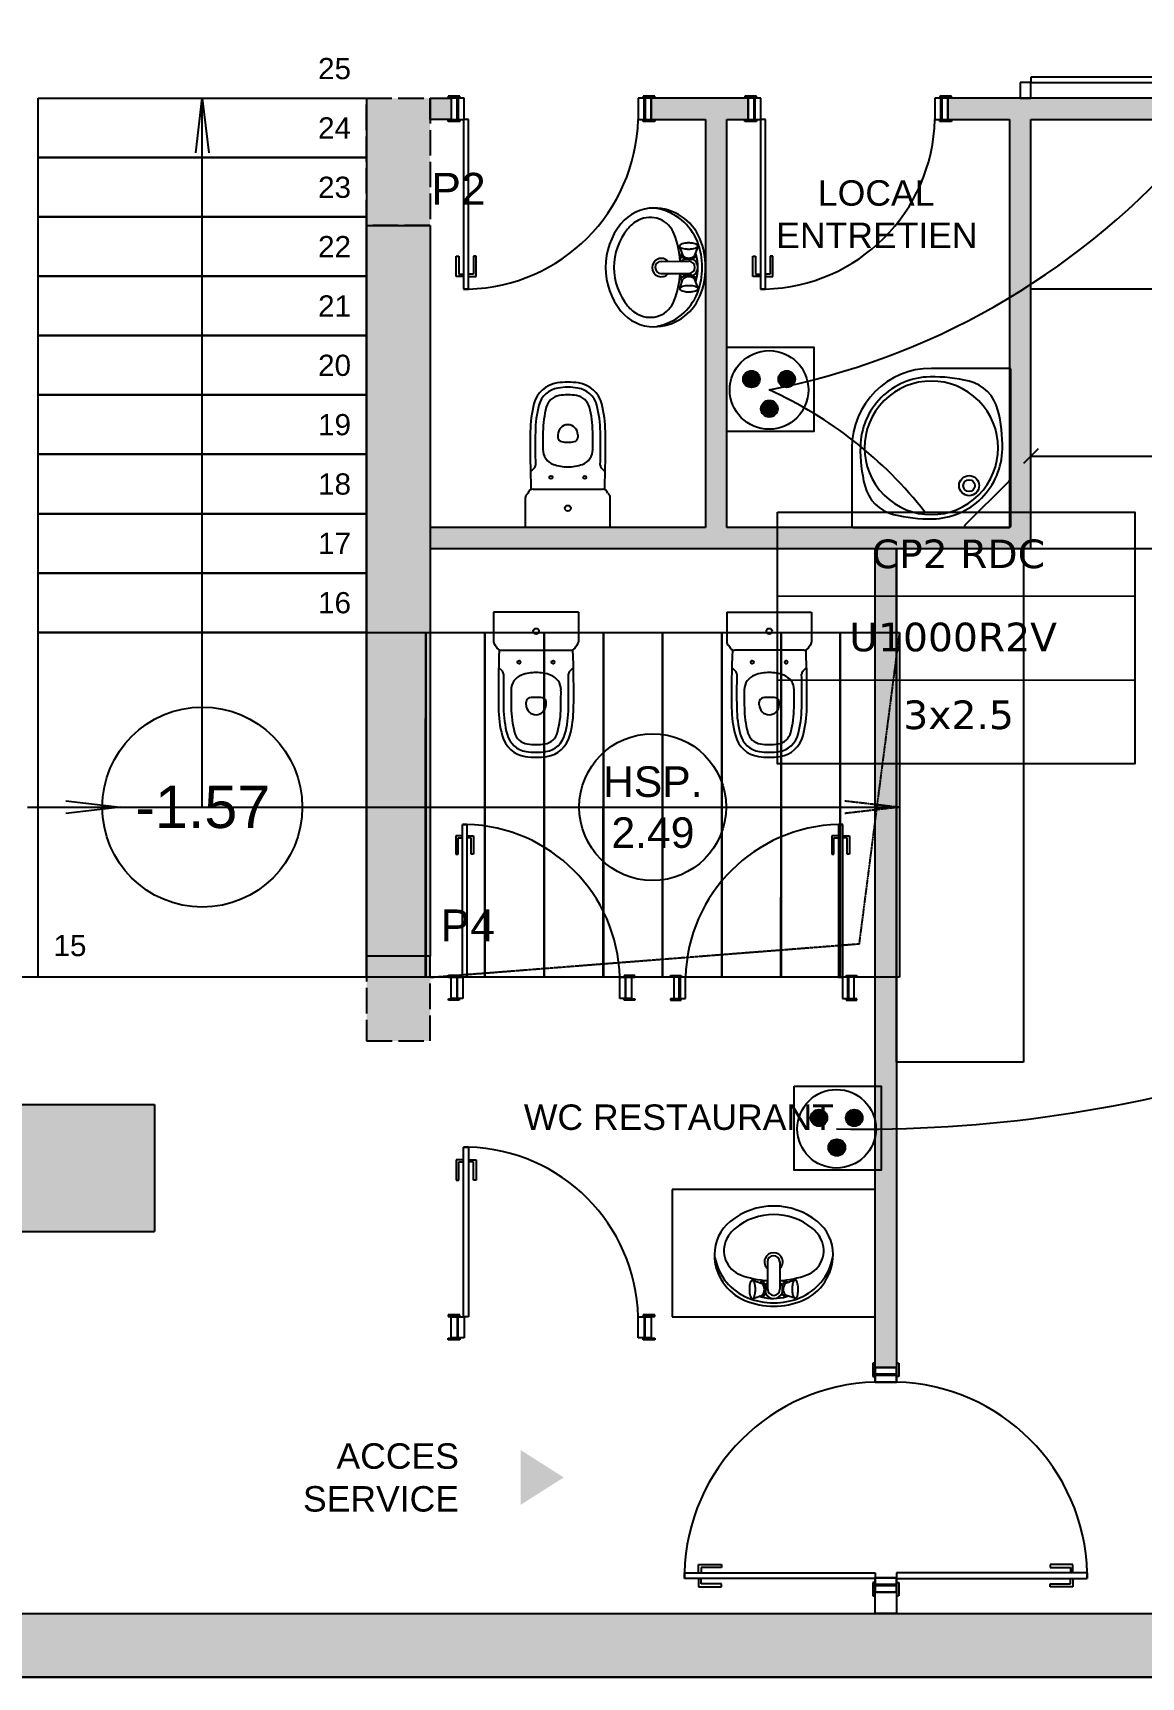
# Model space of a CAD drawing. Header units: millimetres. Extents: x 71819 to 78266, y 23672 to 38445.
# Drawn here: x 75562 to 76085, y 30493 to 31269 of the extents above; entities that cross this region are included whole.
import ezdxf
from ezdxf.enums import TextEntityAlignment as Align

# ---------------------------------------------------------------- set-up
doc = ezdxf.new("R2010")
doc.units = ezdxf.units.MM
for name, pattern in [('ACAD_ISO02W100', [15, 12, -3]), ('ACAD_ISO03W100', [30, 12, -18]), ('CACHE', [0.375, 0.25, -0.125]), ('DASHED2', [0.375, 0.25, -0.125])]:
    doc.linetypes.add(name, pattern=pattern)
for name, color, linetype in [('Plan Archi', 8, 'Continuous'), ('prise', 1, 'Continuous'), ('PRISES DE COURANT', 5, 'Continuous')]:
    doc.layers.add(name, color=color, linetype=linetype)
doc.layers.add('STRUCTURE POUTRES', color=5, linetype='ACAD_ISO03W100', lineweight=20)
doc.styles.add('ARIAL', font='arial.ttf')
doc.styles.get("Standard").update_dxf_attribs({"font": 'arial.ttf'})
doc.styles.add('Verdana', font='verdana.ttf')

# ---------------------------------------------------------------- blocks, each defined once
blk = doc.blocks.new('Prise de courant normale')
at = {"layer": 'prise', "linetype": 'Continuous'}
for points in [[(-122.5, 51.1, 1), (-43.6, 51.1, 1)], [(43.6, 51.1, 1), (122.5, 51.1, 1)], [(-38.3, -88.5, 1), (40.6, -88.5, 1)]]:
    blk.add_hatch(color=5, dxfattribs=at).paths.add_polyline_path(points, flags=0)
at = {"layer": 'prise', "color": 1, "linetype": 'Continuous'}
blk.add_circle((0, 0), 185.4, dxfattribs=at)
at = {"layer": 'prise', "color": 5, "linetype": 'Continuous'}
for centre in [(-83.1, 51.1), (83.1, 51.1), (1.2, -88.5)]:
    blk.add_circle(centre, 39.4, dxfattribs=at)
blk = doc.blocks.new('ETIQ ECL')
at = {"color": 6, "linetype": 'ByBlock'}
blk.add_lwpolyline([(-28.09, 19.8), (28.09, 19.8), (28.09, -19.8), (-28.09, -19.8)], close=True, dxfattribs=at)
at = {"layer": 'STRUCTURE POUTRES', "color": 6, "linetype": 'ByBlock'}
for points in [[(-28.09, 19.8), (28.09, 19.8), (28.09, 6.6), (-28.09, 6.6)], [(-28.09, 6.6), (28.09, 6.6), (28.09, -6.6), (-28.09, -6.6)], [(-28.09, -6.6), (28.09, -6.6), (28.09, -19.8), (-28.09, -19.8)]]:
    blk.add_lwpolyline(points, close=True, dxfattribs=at)
at = {"layer": 'STRUCTURE POUTRES', "color": 6, "linetype": 'ByBlock', "style": 'Verdana'}
for tag, p in [('CIRCUIT', (0.33, 10.99)), ('CABLE', (-0.49, -2.08)), ('SECTION', (0.37, -14.32))]:
    blk.add_attdef(tag, text='', height=4.5, dxfattribs=at).set_placement(p, align=Align.CENTER)

msp = doc.modelspace()

# ---------------------------------------------------------------- hatches: boundary and pattern name
at = {"layer": 'Plan Archi', "linetype": 'ACAD_ISO02W100'}
msp.add_hatch(color=256, dxfattribs=at).paths.add_polyline_path([(75719.32, 31238.16), (75749.32, 31238.16), (75749.32, 31178.16), (75719.32, 31178.16)])
at = {"layer": 'Plan Archi'}
h = msp.add_hatch(color=256, dxfattribs=at)
h.dxf.hatch_style = 1
h.paths.add_polyline_path([(75759.32, 31228.16), (75749.32, 31228.16), (75749.32, 31238.16), (75759.32, 31238.16)])
h = msp.add_hatch(color=256, dxfattribs=at)
h.dxf.hatch_style = 1
h.paths.add_polyline_path([(75879.32, 31035.71), (75749.32, 31035.71), (75749.32, 31025.71), (76032.7, 31025.71), (76032.7, 31228.16), (76306.9, 31228.16), (76306.9, 31238.16), (75993.61, 31238.16), (75993.61, 31228.16), (76022.7, 31228.16), (76022.7, 31035.71), (75889.32, 31035.71), (75889.32, 31228.16), (75899.32, 31228.16), (75899.32, 31238.16), (75853.61, 31238.16), (75853.61, 31228.16), (75879.32, 31228.16)])
h = msp.add_hatch(color=256, dxfattribs=at)
h.dxf.hatch_style = 1
h.paths.add_polyline_path([(75719.32, 31178.16), (75749.32, 31178.16), (75749.4, 30833.43), (75719.4, 30833.43)])
h = msp.add_hatch(color=256, dxfattribs=at)
h.dxf.hatch_style = 1
h.paths.add_polyline_path([(75189.58, 31158.16), (75129.58, 31158.16), (75129.58, 30703.43), (75619.32, 30703.43), (75619.32, 30763.43), (75189.58, 30763.43)])
h = msp.add_hatch(color=256, dxfattribs=at)
h.dxf.hatch_style = 1
h.paths.add_polyline_path([(75959.32, 31025.71), (75969.32, 31025.71), (75969.32, 30639.35), (75959.32, 30639.35)])
at = {"layer": 'Plan Archi', "linetype": 'ACAD_ISO02W100'}
h = msp.add_hatch(color=256, dxfattribs=at)
h.dxf.hatch_style = 1
h.paths.add_polyline_path([(75719.4, 30793.43), (75749.4, 30793.43), (75749.4, 30833.43), (75719.4, 30833.43)])
at = {"layer": 'Plan Archi'}
msp.add_hatch(color=256, dxfattribs=at).paths.add_polyline_path([(74624.63, 30523.27), (77834.15, 30523.27), (77834.15, 30493.27), (74624.63, 30493.27)])

# ---------------------------------------------------------------- linework, layer by layer
for p, q in [((76112.7, 31248.14), (76032.7, 31248.14)), ((76032.7, 31248.14), (76032.7, 31245.64)), ((75763.39, 31239.11), (75757.82, 31239.11)), ((75757.82, 31239.11), (75757.82, 31238.29)), ((75757.82, 31238.29), (75763.39, 31238.29)), ((75763.39, 31238.29), (75763.39, 31239.11)), ((75855.38, 31239.11), (75849.81, 31239.11)), ((75849.81, 31239.11), (75849.81, 31238.29)), ((75849.81, 31238.29), (75855.38, 31238.29)), ((75855.38, 31238.29), (75855.38, 31239.11)), ((75903.39, 31239.1), (75897.82, 31239.1)), ((75897.82, 31239.1), (75897.82, 31238.28)), ((75897.82, 31238.28), (75903.39, 31238.28)), ((75903.39, 31238.28), (75903.39, 31239.1)), ((75995.38, 31239.1), (75989.81, 31239.1)), ((75989.81, 31239.1), (75989.81, 31238.28)), ((75989.81, 31238.28), (75995.38, 31238.28)), ((75995.38, 31238.28), (75995.38, 31239.1)), ((76032.7, 31245.64), (76027.7, 31245.64)), ((76027.7, 31245.64), (76027.7, 31238.16)), ((76032.7, 31245.64), (76112.7, 31245.64)), ((76032.7, 31238.16), (76032.7, 31245.64)), ((75564.45, 31238.16), (75719.32, 31238.16)), ((75564.45, 31210.16), (75564.45, 31238.16)), ((75638.89, 31212.41), (75641.88, 31238.16)), ((75641.88, 31238.16), (75644.88, 31212.41)), ((75641.88, 31056.16), (75641.88, 31238.16)), ((75641.88, 30903.72), (75641.88, 31238.16)), ((75719.32, 31238.16), (75719.32, 31210.16)), ((75749.32, 31228.16), (75749.32, 31238.16)), ((75749.32, 31238.16), (75759.32, 31238.16)), ((75759.32, 31238.16), (75759.32, 31228.16)), ((75762.17, 31238.16), (75759.32, 31238.16)), ((75759.32, 31238.16), (75759.32, 31228.16)), ((75762.17, 31228.16), (75762.17, 31238.16)), ((75765.43, 31238.16), (75762.58, 31238.16)), ((75762.58, 31238.16), (75762.58, 31228.16)), ((75765.43, 31228.16), (75765.43, 31238.16)), ((75850.35, 31238.16), (75847.5, 31238.16)), ((75847.5, 31238.16), (75847.5, 31228.16)), ((75850.35, 31228.16), (75850.35, 31238.16)), ((75853.61, 31238.16), (75850.76, 31238.16)), ((75850.76, 31238.16), (75850.76, 31228.16)), ((75899.32, 31238.16), (75853.61, 31238.16)), ((75853.61, 31238.16), (75853.61, 31228.16)), ((75853.61, 31228.16), (75853.61, 31238.16)), ((75899.32, 31228.16), (75899.32, 31238.16)), ((75902.17, 31238.15), (75899.32, 31238.15)), ((75899.32, 31238.15), (75899.32, 31228.15)), ((75902.17, 31228.15), (75902.17, 31238.15)), ((75905.43, 31238.15), (75902.58, 31238.15)), ((75902.58, 31238.15), (75902.58, 31228.15)), ((75905.43, 31228.15), (75905.43, 31238.15)), ((75990.35, 31238.15), (75987.5, 31238.15)), ((75987.5, 31238.15), (75987.5, 31228.15)), ((75990.35, 31228.15), (75990.35, 31238.15)), ((75993.61, 31238.15), (75990.76, 31238.15)), ((75990.76, 31238.15), (75990.76, 31228.15)), ((76306.9, 31238.16), (75993.61, 31238.16)), ((75993.61, 31238.16), (75993.61, 31228.16)), ((75993.61, 31228.15), (75993.61, 31238.15)), ((76027.7, 31238.16), (76032.7, 31238.16)), ((75759.32, 31228.16), (75749.32, 31228.16)), ((75757.82, 31227.21), (75757.82, 31228.02)), ((75757.82, 31228.02), (75763.39, 31228.02)), ((75763.39, 31227.21), (75757.82, 31227.21)), ((75759.32, 31228.16), (75765.43, 31228.16)), ((75759.45, 31228.16), (75763.26, 31228.16)), ((75762.58, 31228.16), (75765.43, 31228.16)), ((75763.39, 31228.02), (75763.39, 31227.21)), ((75765.15, 31228.16), (75765.15, 31148.15)), ((75767.5, 31228.16), (75765.15, 31228.16)), ((75767.5, 31148.15), (75767.5, 31228.16)), ((75847.5, 31228.16), (75850.35, 31228.16)), ((75849.81, 31227.21), (75849.81, 31228.02)), ((75849.81, 31228.02), (75855.38, 31228.02)), ((75855.38, 31227.21), (75849.81, 31227.21)), ((75850.76, 31228.16), (75853.61, 31228.16)), ((75853.61, 31228.16), (75879.32, 31228.16)), ((75855.38, 31228.02), (75855.38, 31227.21)), ((75879.32, 31228.16), (75879.32, 31035.71)), ((75889.32, 31035.71), (75889.32, 31228.16)), ((75889.32, 31228.16), (75899.32, 31228.16)), ((75897.82, 31227.2), (75897.82, 31228.01)), ((75897.82, 31228.01), (75903.39, 31228.01)), ((75903.39, 31227.2), (75897.82, 31227.2)), ((75899.32, 31228.15), (75905.43, 31228.15)), ((75899.45, 31228.15), (75903.26, 31228.15)), ((75902.58, 31228.15), (75905.43, 31228.15)), ((75903.39, 31228.01), (75903.39, 31227.2)), ((75905.15, 31228.15), (75905.15, 31148.14)), ((75907.5, 31228.15), (75905.15, 31228.15)), ((75907.5, 31148.14), (75907.5, 31228.15)), ((75987.5, 31228.15), (75990.35, 31228.15)), ((75989.81, 31227.2), (75989.81, 31228.01)), ((75989.81, 31228.01), (75995.38, 31228.01)), ((75995.38, 31227.2), (75989.81, 31227.2)), ((75990.76, 31228.15), (75993.61, 31228.15)), ((75993.61, 31228.16), (76022.7, 31228.16)), ((75995.38, 31228.01), (75995.38, 31227.2)), ((76022.7, 31228.16), (76022.7, 31035.71)), ((76032.7, 31025.71), (76032.7, 31228.16)), ((76032.7, 31228.16), (76306.9, 31228.16)), ((75719.32, 31210.16), (75564.45, 31210.16)), ((75564.45, 31210.16), (75719.32, 31210.16)), ((75564.45, 31182.16), (75564.45, 31210.16)), ((75719.32, 31210.16), (75719.32, 31182.16)), ((75719.32, 31182.16), (75564.45, 31182.16)), ((75564.45, 31182.16), (75719.32, 31182.16)), ((75564.45, 31154.16), (75564.45, 31182.16)), ((75719.32, 31182.16), (75719.32, 31154.16)), ((75719.32, 31178.16), (75749.32, 31178.16)), ((75719.4, 30833.43), (75719.32, 31178.16)), ((75749.32, 31178.16), (75749.4, 30833.43)), ((75761.63, 31154.11), (75761.63, 31163.65)), ((75761.63, 31163.65), (75762.85, 31163.65)), ((75762.85, 31163.65), (75762.85, 31155.12)), ((75769.79, 31163.65), (75769.79, 31155.12)), ((75771.01, 31163.65), (75769.79, 31163.65)), ((75771.01, 31154.11), (75771.01, 31163.65)), ((75901.63, 31154.1), (75901.63, 31163.64)), ((75901.63, 31163.64), (75902.85, 31163.64)), ((75902.85, 31163.64), (75902.85, 31155.11)), ((75909.79, 31163.64), (75909.79, 31155.11)), ((75911.01, 31163.64), (75909.79, 31163.64)), ((75911.01, 31154.1), (75911.01, 31163.64)), ((75719.32, 31154.16), (75564.45, 31154.16)), ((75564.45, 31154.16), (75719.32, 31154.16)), ((75564.45, 31126.16), (75564.45, 31154.16)), ((75719.32, 31154.16), (75719.32, 31126.16)), ((75765, 31154.11), (75761.63, 31154.11)), ((75762.85, 31155.12), (75765.08, 31155.12)), ((75769.79, 31155.12), (75767.57, 31155.12)), ((75767.64, 31154.11), (75771.01, 31154.11)), ((75905, 31154.1), (75901.63, 31154.1)), ((75902.85, 31155.11), (75905.08, 31155.11)), ((75909.79, 31155.11), (75907.57, 31155.11)), ((75907.64, 31154.1), (75911.01, 31154.1)), ((75765.15, 31148.15), (75767.5, 31148.15)), ((75767.5, 31148.15), (75765.15, 31148.15)), ((75905.15, 31148.14), (75907.5, 31148.14)), ((75907.5, 31148.14), (75905.15, 31148.14)), ((76032.7, 31148.16), (76271.81, 31148.16)), ((75719.32, 31126.16), (75564.45, 31126.16)), ((75564.45, 31126.16), (75719.32, 31126.16)), ((75564.45, 31098.16), (75564.45, 31126.16)), ((75719.32, 31126.16), (75719.32, 31098.16)), ((76022.7, 31110.71), (75985.8, 31110.71)), ((76023.3, 31036.31), (76023.3, 31110.11)), ((75719.32, 31098.16), (75564.45, 31098.16)), ((75564.45, 31098.16), (75719.32, 31098.16)), ((75564.45, 31070.16), (75564.45, 31098.16)), ((75719.32, 31098.16), (75719.32, 31070.16)), ((75809.62, 31079.41), (75809.62, 31078.14)), ((75819.02, 31079.41), (75819.02, 31078.14)), ((75564.45, 31070.16), (75719.32, 31070.16)), ((75564.45, 31042.16), (75564.45, 31070.16)), ((75719.32, 31070.16), (75564.45, 31070.16)), ((75719.32, 31070.16), (75719.32, 31042.16)), ((75948.3, 31073.21), (75948.3, 31036.31)), ((75798.43, 31063.61), (75796.68, 31061.86)), ((75830.2, 31063.61), (75831.96, 31061.86)), ((75797.92, 31053.71), (75830.72, 31053.71)), ((76022.28, 31057.38), (76001.63, 31036.74)), ((75794.32, 31035.71), (75794.32, 31049.81)), ((75834.32, 31035.71), (75834.32, 31049.81)), ((75564.45, 31042.16), (75719.32, 31042.16)), ((75564.45, 31014.16), (75564.45, 31042.16)), ((75719.32, 31042.16), (75564.45, 31042.16)), ((75719.32, 31042.16), (75719.32, 31014.16)), ((75879.32, 31035.71), (75749.32, 31035.71)), ((75749.32, 31035.71), (75749.32, 31025.71)), ((75834.32, 31035.71), (75794.32, 31035.71)), ((76022.7, 31035.71), (75889.32, 31035.71)), ((75948.9, 31035.71), (76022.7, 31035.71)), ((75749.32, 31025.71), (76032.7, 31025.71)), ((75959.32, 31025.71), (75969.32, 31025.71)), ((75959.32, 30639.35), (75959.32, 31025.71)), ((75969.32, 31025.71), (75969.32, 30639.35)), ((75969.32, 31025.71), (76029.32, 31025.71)), ((75969.32, 30783.43), (75969.32, 31025.71)), ((76029.32, 31025.71), (76029.32, 30783.43)), ((76032.7, 31025.71), (76102.7, 31025.71)), ((75719.32, 31014.16), (75564.45, 31014.16)), ((75564.45, 31014.16), (75719.32, 31014.16)), ((75564.45, 30986.16), (75564.45, 31014.16)), ((75719.32, 31014.16), (75719.32, 30986.16)), ((75779.32, 30995.71), (75779.32, 30981.61)), ((75819.32, 30995.71), (75779.32, 30995.71)), ((75819.32, 30995.71), (75819.32, 30981.61)), ((75889.32, 30995.71), (75889.32, 30981.61)), ((75889.32, 30995.71), (75929.32, 30995.71)), ((75929.32, 30995.71), (75929.32, 30981.61)), ((75564.45, 30823.43), (75564.45, 30986.16)), ((75564.45, 30986.16), (75719.32, 30986.16)), ((75719.32, 30986.16), (75564.45, 30986.16)), ((75719.32, 30986.16), (75719.32, 30823.43)), ((75782.92, 30977.71), (75815.72, 30977.71)), ((75925.72, 30977.71), (75892.92, 30977.71)), ((75783.43, 30967.81), (75781.68, 30969.57)), ((75815.2, 30967.81), (75816.96, 30969.57)), ((75893.43, 30967.81), (75891.68, 30969.57)), ((75925.2, 30967.81), (75926.96, 30969.57)), ((75794.62, 30952.01), (75794.62, 30953.28)), ((75804.02, 30952.01), (75804.02, 30953.28)), ((75904.62, 30952.01), (75904.62, 30953.28)), ((75914.02, 30952.01), (75914.02, 30953.28)), ((75577.42, 30906.72), (75603.17, 30903.72)), ((75559.45, 30903.72), (75564.45, 30903.72)), ((75564.45, 30903.72), (75641.88, 30903.72)), ((75603.17, 30903.72), (75577.42, 30900.73)), ((75761.4, 30890.18), (75761.4, 30881.58)), ((75764.44, 30890.18), (75761.4, 30890.18)), ((75762.5, 30881.58), (75762.5, 30889.27)), ((75762.5, 30889.27), (75764.51, 30889.27)), ((75764.57, 30823.43), (75764.57, 30895.55)), ((75764.57, 30895.55), (75766.69, 30895.55)), ((75766.69, 30895.55), (75764.57, 30895.55)), ((75766.69, 30895.55), (75766.69, 30823.43)), ((75768.76, 30889.27), (75766.76, 30889.27)), ((75766.82, 30890.18), (75769.86, 30890.18)), ((75768.76, 30881.58), (75768.76, 30889.27)), ((75769.86, 30890.18), (75769.86, 30881.58)), ((75938.78, 30890.18), (75938.78, 30881.58)), ((75941.82, 30890.18), (75938.78, 30890.18)), ((75939.87, 30881.58), (75939.87, 30889.27)), ((75939.87, 30889.27), (75941.88, 30889.27)), ((75941.94, 30895.55), (75941.94, 30823.43)), ((75944.06, 30895.55), (75941.94, 30895.55)), ((75941.94, 30895.55), (75944.06, 30895.55)), ((75944.06, 30823.43), (75944.06, 30895.55)), ((75946.13, 30889.27), (75944.13, 30889.27)), ((75944.19, 30890.18), (75947.23, 30890.18)), ((75946.13, 30881.58), (75946.13, 30889.27)), ((75947.23, 30890.18), (75947.23, 30881.58)), ((75761.4, 30881.58), (75762.5, 30881.58)), ((75769.86, 30881.58), (75768.76, 30881.58)), ((75938.78, 30881.58), (75939.87, 30881.58)), ((75947.23, 30881.58), (75946.13, 30881.58)), ((75749.4, 30833.43), (75719.4, 30833.43)), ((75564.45, 30823.43), (75399.58, 30823.43)), ((75719.32, 30823.43), (75564.45, 30823.43)), ((75762.99, 30824.29), (75757.97, 30824.29)), ((75757.97, 30824.29), (75757.97, 30823.55)), ((75757.97, 30823.55), (75762.99, 30823.55)), ((75759.32, 30813.43), (75759.32, 30823.43)), ((75759.32, 30823.43), (75764.83, 30823.43)), ((75759.44, 30823.43), (75762.87, 30823.43)), ((75761.89, 30823.43), (75761.89, 30813.43)), ((75762.26, 30813.43), (75762.26, 30823.43)), ((75762.26, 30823.43), (75764.83, 30823.43)), ((75762.99, 30823.55), (75762.99, 30824.29)), ((75766.69, 30823.43), (75764.57, 30823.43)), ((75764.83, 30823.43), (75764.83, 30813.43)), ((75838.81, 30813.43), (75838.81, 30823.43)), ((75838.81, 30823.43), (75841.38, 30823.43)), ((75845.91, 30824.29), (75840.89, 30824.29)), ((75840.89, 30824.29), (75840.89, 30823.55)), ((75840.89, 30823.55), (75845.91, 30823.55)), ((75841.38, 30823.43), (75841.38, 30813.43)), ((75841.75, 30813.43), (75841.75, 30823.43)), ((75841.75, 30823.43), (75844.32, 30823.43)), ((75844.32, 30823.43), (75844.32, 30813.43)), ((75845.91, 30823.55), (75845.91, 30824.29)), ((75862.73, 30823.55), (75862.73, 30824.29)), ((75862.73, 30824.29), (75867.75, 30824.29)), ((75867.75, 30823.55), (75862.73, 30823.55)), ((75864.32, 30823.43), (75864.32, 30813.43)), ((75866.89, 30823.43), (75864.32, 30823.43)), ((75866.89, 30813.43), (75866.89, 30823.43)), ((75867.26, 30823.43), (75867.26, 30813.43)), ((75869.83, 30823.43), (75867.26, 30823.43)), ((75867.75, 30824.29), (75867.75, 30823.55)), ((75869.83, 30813.43), (75869.83, 30823.43)), ((75941.94, 30823.43), (75944.06, 30823.43)), ((75943.81, 30823.43), (75943.81, 30813.43)), ((75946.38, 30823.43), (75943.81, 30823.43)), ((75949.32, 30823.43), (75943.81, 30823.43)), ((75945.64, 30823.55), (75945.64, 30824.29)), ((75945.64, 30824.29), (75950.67, 30824.29)), ((75950.67, 30823.55), (75945.64, 30823.55)), ((75949.2, 30823.43), (75945.77, 30823.43)), ((75946.38, 30813.43), (75946.38, 30823.43)), ((75946.75, 30823.43), (75946.75, 30813.43)), ((75949.32, 30813.43), (75949.32, 30823.43)), ((75950.67, 30824.29), (75950.67, 30823.55)), ((75757.97, 30812.57), (75757.97, 30813.31)), ((75757.97, 30813.31), (75762.99, 30813.31)), ((75762.99, 30812.57), (75757.97, 30812.57)), ((75761.89, 30813.43), (75759.32, 30813.43)), ((75764.83, 30813.43), (75762.26, 30813.43)), ((75762.99, 30813.31), (75762.99, 30812.57)), ((75841.38, 30813.43), (75838.81, 30813.43)), ((75840.89, 30812.57), (75840.89, 30813.31)), ((75840.89, 30813.31), (75845.91, 30813.31)), ((75845.91, 30812.57), (75840.89, 30812.57)), ((75844.32, 30813.43), (75841.75, 30813.43)), ((75845.91, 30813.31), (75845.91, 30812.57)), ((75862.73, 30813.31), (75862.73, 30812.57)), ((75867.75, 30813.31), (75862.73, 30813.31)), ((75862.73, 30812.57), (75867.75, 30812.57)), ((75864.32, 30813.43), (75866.89, 30813.43)), ((75867.26, 30813.43), (75869.83, 30813.43)), ((75867.75, 30812.57), (75867.75, 30813.31)), ((75943.81, 30813.43), (75946.38, 30813.43)), ((75945.64, 30813.31), (75945.64, 30812.57)), ((75950.67, 30813.31), (75945.64, 30813.31)), ((75945.64, 30812.57), (75950.67, 30812.57)), ((75946.75, 30813.43), (75949.32, 30813.43)), ((75950.67, 30812.57), (75950.67, 30813.31)), ((76029.32, 30783.43), (75969.32, 30783.43)), ((75189.58, 30763.43), (75619.32, 30763.43)), ((75765.15, 30663.27), (75765.15, 30743.28)), ((75765.15, 30743.28), (75767.5, 30743.28)), ((75767.5, 30743.28), (75765.15, 30743.28)), ((75767.5, 30743.28), (75767.5, 30663.27)), ((75761.63, 30737.31), (75761.63, 30727.78)), ((75765, 30737.31), (75761.63, 30737.31)), ((75762.85, 30727.78), (75762.85, 30736.31)), ((75762.85, 30736.31), (75765.08, 30736.31)), ((75769.79, 30736.31), (75767.57, 30736.31)), ((75767.64, 30737.31), (75771.01, 30737.31)), ((75769.79, 30727.78), (75769.79, 30736.31)), ((75771.01, 30737.31), (75771.01, 30727.78)), ((75761.63, 30727.78), (75762.85, 30727.78)), ((75771.01, 30727.78), (75769.79, 30727.78)), ((75959.32, 30723.27), (75863.61, 30723.27)), ((75863.61, 30723.27), (75863.61, 30663.27)), ((75959.32, 30663.27), (75959.32, 30723.27)), ((75129.58, 30703.43), (75619.32, 30703.43)), ((75763.39, 30664.22), (75757.82, 30664.22)), ((75757.82, 30664.22), (75757.82, 30663.41)), ((75763.39, 30663.41), (75763.39, 30664.22)), ((75855.38, 30664.22), (75849.81, 30664.22)), ((75849.81, 30664.22), (75849.81, 30663.41)), ((75855.38, 30663.41), (75855.38, 30664.22)), ((75757.82, 30663.41), (75763.39, 30663.41)), ((75759.32, 30653.27), (75759.32, 30663.27)), ((75759.32, 30663.27), (75765.43, 30663.27)), ((75759.45, 30663.27), (75763.26, 30663.27)), ((75762.17, 30663.27), (75762.17, 30653.27)), ((75762.58, 30653.27), (75762.58, 30663.27)), ((75762.58, 30663.27), (75765.43, 30663.27)), ((75767.5, 30663.27), (75765.15, 30663.27)), ((75765.43, 30663.27), (75765.43, 30653.27)), ((75847.5, 30653.27), (75847.5, 30663.27)), ((75847.5, 30663.27), (75850.35, 30663.27)), ((75849.81, 30663.41), (75855.38, 30663.41)), ((75850.35, 30663.27), (75850.35, 30653.27)), ((75850.76, 30653.27), (75850.76, 30663.27)), ((75850.76, 30663.27), (75853.61, 30663.27)), ((75853.61, 30663.27), (75853.61, 30653.27)), ((75863.61, 30663.27), (75959.32, 30663.27)), ((75757.82, 30652.32), (75757.82, 30653.13)), ((75757.82, 30653.13), (75763.39, 30653.13)), ((75763.39, 30652.32), (75757.82, 30652.32)), ((75762.17, 30653.27), (75759.32, 30653.27)), ((75765.43, 30653.27), (75762.58, 30653.27)), ((75763.39, 30653.13), (75763.39, 30652.32)), ((75850.35, 30653.27), (75847.5, 30653.27)), ((75849.81, 30652.32), (75849.81, 30653.13)), ((75849.81, 30653.13), (75855.38, 30653.13)), ((75855.38, 30652.32), (75849.81, 30652.32)), ((75853.61, 30653.27), (75850.76, 30653.27)), ((75855.38, 30653.13), (75855.38, 30652.32)), ((75959.16, 30641.34), (75958.25, 30641.34)), ((75958.25, 30641.34), (75958.25, 30635.07)), ((75959.16, 30641.34), (75958.25, 30641.34)), ((75958.25, 30641.34), (75958.25, 30635.07)), ((75959.16, 30635.07), (75959.16, 30641.34)), ((75959.16, 30635.07), (75959.16, 30641.34)), ((75969.47, 30641.34), (75970.39, 30641.34)), ((75969.47, 30635.07), (75969.47, 30641.34)), ((75969.47, 30641.34), (75970.39, 30641.34)), ((75969.47, 30635.07), (75969.47, 30641.34)), ((75970.39, 30641.34), (75970.39, 30635.07)), ((75970.39, 30641.34), (75970.39, 30635.07)), ((75958.25, 30635.07), (75959.16, 30635.07)), ((75958.25, 30635.07), (75959.16, 30635.07)), ((75969.32, 30639.35), (75959.32, 30639.35)), ((75969.32, 30639.35), (75959.32, 30639.35)), ((75959.32, 30639.35), (75959.32, 30636.14)), ((75959.32, 30639.35), (75969.32, 30639.35)), ((75959.32, 30636.14), (75959.32, 30639.35)), ((75959.32, 30636.14), (75969.32, 30636.14)), ((75969.32, 30636.14), (75959.32, 30636.14)), ((75969.32, 30635.68), (75959.32, 30635.68)), ((75959.32, 30635.68), (75959.32, 30632.47)), ((75959.32, 30635.68), (75969.32, 30635.68)), ((75959.32, 30632.47), (75959.32, 30635.68)), ((75969.32, 30636.14), (75969.32, 30639.35)), ((75969.32, 30639.35), (75969.32, 30636.14)), ((75969.32, 30632.47), (75969.32, 30635.68)), ((75969.32, 30635.68), (75969.32, 30632.47)), ((75970.39, 30635.07), (75969.47, 30635.07)), ((75970.39, 30635.07), (75969.47, 30635.07)), ((75959.32, 30632.47), (75969.32, 30632.47)), ((75969.32, 30632.47), (75959.32, 30632.47)), ((75869.31, 30542.47), (75959.32, 30542.47)), ((75869.31, 30539.83), (75869.31, 30542.47)), ((75869.31, 30542.47), (75869.31, 30539.83)), ((75876.02, 30546.43), (75886.75, 30546.43)), ((75876.02, 30542.63), (75876.02, 30546.43)), ((75886.75, 30545.05), (75877.15, 30545.05)), ((75877.15, 30545.05), (75877.15, 30542.55)), ((75886.75, 30546.43), (75886.75, 30545.05)), ((75959.32, 30542.47), (75959.32, 30539.83)), ((75969.32, 30540.15), (75959.32, 30540.15)), ((75959.32, 30540.15), (75959.32, 30536.94)), ((75959.32, 30540.15), (75969.32, 30540.15)), ((75959.32, 30536.94), (75959.32, 30540.15)), ((75959.32, 30533.27), (75959.32, 30540.15)), ((76059.33, 30542.47), (75969.32, 30542.47)), ((75969.32, 30542.47), (75969.32, 30539.83)), ((75969.32, 30536.94), (75969.32, 30540.15)), ((75969.32, 30533.27), (75969.32, 30540.15)), ((75969.32, 30540.15), (75969.32, 30536.94)), ((76052.62, 30546.43), (76041.89, 30546.43)), ((76041.89, 30546.43), (76041.89, 30545.05)), ((76041.89, 30545.05), (76051.49, 30545.05)), ((76051.49, 30545.05), (76051.49, 30542.55)), ((76052.62, 30542.63), (76052.62, 30546.43)), ((76059.33, 30539.83), (76059.33, 30542.47)), ((76059.33, 30542.47), (76059.33, 30539.83)), ((75959.32, 30539.83), (75869.31, 30539.83)), ((75876.02, 30539.67), (75876.02, 30535.87)), ((75876.02, 30535.87), (75886.75, 30535.87)), ((75877.15, 30537.25), (75877.15, 30539.75)), ((75886.75, 30537.25), (75877.15, 30537.25)), ((75886.75, 30535.87), (75886.75, 30537.25)), ((75959.16, 30537.86), (75958.25, 30537.86)), ((75958.25, 30537.86), (75958.25, 30531.59)), ((75959.16, 30537.86), (75958.25, 30537.86)), ((75958.25, 30537.86), (75958.25, 30531.59)), ((75959.16, 30531.59), (75959.16, 30537.86)), ((75959.16, 30531.59), (75959.16, 30537.86)), ((75959.32, 30533.42), (75959.32, 30537.7)), ((75959.32, 30536.94), (75969.32, 30536.94)), ((75969.32, 30536.94), (75959.32, 30536.94)), ((75969.32, 30536.48), (75959.32, 30536.48)), ((75959.32, 30536.48), (75959.32, 30533.27)), ((75959.32, 30536.48), (75969.32, 30536.48)), ((75959.32, 30533.27), (75969.32, 30533.27)), ((75959.32, 30523.27), (75959.32, 30533.27)), ((75959.32, 30533.27), (75969.32, 30533.27)), ((75969.32, 30533.27), (75959.32, 30533.27)), ((75969.32, 30539.83), (76059.33, 30539.83)), ((75969.32, 30533.42), (75969.32, 30537.7)), ((75969.32, 30536.48), (75969.32, 30533.27)), ((75969.32, 30533.27), (75969.32, 30523.27)), ((75969.47, 30537.86), (75970.39, 30537.86)), ((75969.47, 30531.59), (75969.47, 30537.86)), ((75969.47, 30537.86), (75970.39, 30537.86)), ((75969.47, 30531.59), (75969.47, 30537.86)), ((75970.39, 30537.86), (75970.39, 30531.59)), ((75970.39, 30537.86), (75970.39, 30531.59)), ((76041.89, 30537.25), (76051.49, 30537.25)), ((76041.89, 30535.87), (76041.89, 30537.25)), ((76052.62, 30535.87), (76041.89, 30535.87)), ((76051.49, 30537.25), (76051.49, 30539.75)), ((76052.62, 30539.67), (76052.62, 30535.87)), ((75958.25, 30531.59), (75959.16, 30531.59)), ((75958.25, 30531.59), (75959.16, 30531.59)), ((75970.39, 30531.59), (75969.47, 30531.59)), ((75970.39, 30531.59), (75969.47, 30531.59)), ((74624.63, 30523.27), (77834.15, 30523.27)), ((75969.32, 30523.27), (75959.32, 30523.27)), ((77834.15, 30493.27), (74624.63, 30493.27))]:
    msp.add_line(p, q, dxfattribs=at)
at = {"layer": 'Plan Archi', "linetype": 'ACAD_ISO02W100'}
for p, q in [((75719.32, 31238.16), (75749.32, 31238.16)), ((75719.32, 31178.16), (75719.32, 31238.16)), ((75749.32, 31238.16), (75749.32, 31178.16)), ((75749.32, 31178.16), (75719.32, 31178.16)), ((75749.4, 30833.43), (75719.4, 30833.43)), ((75719.4, 30833.43), (75719.4, 30793.43)), ((75749.4, 30793.43), (75749.4, 30833.43)), ((75719.4, 30793.43), (75749.4, 30793.43))]:
    msp.add_line(p, q, dxfattribs=at)
at = {"layer": 'Plan Archi', "linetype": 'Continuous'}
for p, q in [((75858.38, 31161.16), (75871.34, 31161.24)), ((75866.99, 31168.19), (75868.57, 31163.86)), ((75869.57, 31162.29), (75873.1, 31162.31)), ((75875.61, 31168.24), (75874.08, 31163.89)), ((75858.42, 31155.4), (75871.38, 31155.48)), ((75869.62, 31154.4), (75873.15, 31154.42)), ((75867.11, 31148.47), (75868.64, 31152.83)), ((75875.73, 31148.52), (75874.21, 31152.69)), ((75619.32, 30763.43), (75619.32, 30703.43)), ((75908.51, 30689.17), (75908.58, 30676.21)), ((75914.27, 30689.2), (75914.35, 30676.24)), ((75901.58, 30680.47), (75905.94, 30678.94)), ((75921.3, 30680.59), (75916.97, 30679.01)), ((75901.63, 30671.86), (75905.8, 30673.38)), ((75907.51, 30677.97), (75907.53, 30674.44)), ((75915.4, 30678.02), (75915.42, 30674.49)), ((75921.35, 30671.98), (75917, 30673.51))]:
    msp.add_line(p, q, dxfattribs=at)
at = {"layer": 'Plan Archi', "color": 0, "linetype": 'ByBlock'}
msp.add_line((76036.2, 31072.81), (76029.2, 31065.81), dxfattribs=at)
at = {"layer": 'Plan Archi', "color": 6}
msp.add_line((76032.7, 31069.31), (76351.81, 31069.31), dxfattribs=at)
at = {"layer": 'Plan Archi', "linetype": 'CACHE'}
for p, q in [((75719.26, 30823.43), (75719.32, 30986.16)), ((75719.32, 30986.16), (75747.26, 30986.16)), ((75747.2, 30823.43), (75747.26, 30986.16)), ((75747.26, 30986.16), (75775.2, 30986.16)), ((75747.26, 30986.16), (75747.26, 30823.43)), ((75775.15, 30823.43), (75775.2, 30986.16)), ((75775.2, 30986.16), (75803.15, 30986.16)), ((75775.2, 30986.16), (75775.2, 30823.43)), ((75803.09, 30823.43), (75803.15, 30986.16)), ((75803.15, 30986.16), (75831.09, 30986.16)), ((75803.15, 30986.16), (75803.15, 30823.43)), ((75831.03, 30823.43), (75831.09, 30986.16)), ((75831.09, 30986.16), (75859.03, 30986.16)), ((75831.09, 30986.16), (75831.09, 30823.43)), ((75858.98, 30823.43), (75859.03, 30986.16)), ((75859.03, 30986.16), (75886.98, 30986.16)), ((75859.03, 30986.16), (75859.03, 30823.43)), ((75886.92, 30823.43), (75886.98, 30986.16)), ((75886.98, 30986.16), (75914.92, 30986.16)), ((75886.98, 30986.16), (75886.98, 30823.43)), ((75914.86, 30823.43), (75914.92, 30986.16)), ((75914.92, 30986.16), (75942.86, 30986.16)), ((75914.92, 30986.16), (75914.92, 30823.43)), ((75942.81, 30823.43), (75942.86, 30986.16)), ((75942.86, 30986.16), (75970.81, 30986.16)), ((75942.86, 30986.16), (75942.86, 30823.43)), ((75951.86, 30839.26), (75970.81, 30985.76)), ((75970.81, 30986.16), (75970.81, 30823.43)), ((75970.81, 30985.76), (75970.81, 30823.43)), ((75945.06, 30906.72), (75970.81, 30903.72)), ((75641.88, 30903.72), (75970.81, 30903.72)), ((75970.81, 30903.72), (75945.06, 30900.73)), ((75749.4, 30823.43), (75951.86, 30839.26)), ((75747.26, 30823.43), (75719.26, 30823.43)), ((75775.2, 30823.43), (75747.2, 30823.43)), ((75970.81, 30823.43), (75749.4, 30823.43)), ((75803.15, 30823.43), (75775.15, 30823.43)), ((75831.09, 30823.43), (75803.09, 30823.43)), ((75859.03, 30823.43), (75831.03, 30823.43)), ((75886.98, 30823.43), (75858.98, 30823.43)), ((75914.92, 30823.43), (75886.92, 30823.43)), ((75942.86, 30823.43), (75914.86, 30823.43)), ((75970.81, 30823.43), (75942.81, 30823.43))]:
    msp.add_line(p, q, dxfattribs=at)
at = {"layer": 'Plan Archi', "linetype": 'DASHED2'}
msp.add_line((77834.15, 30493.27), (74624.63, 30493.27), dxfattribs=at)
at = {"layer": 'Plan Archi', "color": 0}
for p, q in [((75373.87, 30493.27), (75743.87, 30493.27)), ((75743.87, 30493.27), (77834.15, 30493.27))]:
    msp.add_line(p, q, dxfattribs=at)
at = {"layer": 'Plan Archi'}
for centre, radius in [((75806.32, 31059.31), 0.75), ((75822.32, 31059.31), 0.75), ((76003.62, 31055.39), 4.75), ((76003.62, 31055.39), 2.75), ((75814.32, 31044.71), 1.35), ((75814.32, 31044.71), 1.35), ((75799.32, 30986.71), 1.35), ((75799.32, 30986.71), 1.35), ((75909.32, 30986.71), 1.35), ((75909.32, 30986.71), 1.35), ((75791.32, 30972.11), 0.75), ((75807.32, 30972.11), 0.75), ((75901.32, 30972.11), 0.75), ((75917.32, 30972.11), 0.75), ((75641.88, 30903.72), 47.17), ((75854.32, 30903.72), 34.63)]:
    msp.add_circle(centre, radius, dxfattribs=at)
for centre, radius, start, end in [((76032.7, 31245.64), 80, 0, 90), ((75765.31, 31230.33), 82.21, 271.52159, 358.48583), ((75905.31, 31230.32), 82.21, 271.52159, 358.48583), ((75854.91, 31166.36), 20, 90, 140.91709), ((75854.91, 31162.86), 23.5, 22.71441, 90), ((75851.55, 31160.78), 25.8, 22.17926, 79.00325), ((75864.76, 31158.36), 32.69, 140.91709, 180), ((75864.76, 31158.36), 28.69, 140.91709, 180), ((75854.91, 31166.36), 16, 117.069, 140.91709), ((75853.16, 31169.78), 12.15, 20.35846, 117.06899), ((75822.36, 31158.36), 45, 3.64031, 20.35846), ((75844.16, 31158.36), 33.55, 0, 21.25325), ((75844.16, 31158.36), 35.15, 0, 22.71441), ((75871.31, 31166.73), 3.96, 226.34531, 314.34721), ((75864.76, 31158.36), 32.69, 180, 219.08291), ((75864.76, 31158.36), 28.69, 180, 219.08291), ((75822.36, 31158.36), 45, 339.64154, 356.29908), ((75871.36, 31150.09), 4.68, 42.34434, 134.78973), ((75871.36, 31150.09), 3.85, 42.34434, 134.78973), ((75844.16, 31158.36), 33.55, 338.74675, 0), ((75844.16, 31158.36), 35.15, 337.28559, 0), ((75851.55, 31155.93), 25.8, 280.99675, 337.82074), ((75854.91, 31150.36), 20, 219.08291, 270), ((75854.91, 31150.36), 16, 219.08291, 242.931), ((75853.16, 31146.93), 12.15, 242.93101, 339.64154), ((75854.91, 31153.86), 23.5, 270, 337.28559), ((75985.8, 31073.21), 37.5, 90, 180), ((75985.8, 31073.21), 33.5, 91.03367, 135), ((75986.49, 31035.22), 71.5, 76.13265, 91.03367), ((76022.7, 31110.11), 0.6, 0, 90), ((75811.31, 31090.58), 13.4, 98.81618, 165.46052), ((75811.31, 31090.58), 11, 98.81618, 165.46052), ((75814.32, 31071.21), 33, 90, 98.81618), ((75814.32, 31071.21), 30.6, 90, 98.81618), ((75814.32, 31071.21), 33, 81.18382, 90), ((75814.32, 31071.21), 30.6, 81.18382, 90), ((75817.32, 31090.58), 11, 14.53948, 81.18382), ((75817.32, 31090.58), 13.4, 14.53948, 81.18382), ((75985.8, 31073.21), 31.5, 315, 135), ((75999.16, 31086.58), 18.6, 13.86735, 76.13265), ((75851.58, 31080.14), 55, 165.46051, 179.29054), ((75851.58, 31080.14), 52.6, 165.46051, 179.29054), ((75851.58, 31080.14), 49, 165.46051, 179.29054), ((75811.31, 31090.58), 7.4, 98.81618, 165.46052), ((75814.32, 31071.21), 27, 90, 98.81618), ((75814.32, 31071.21), 27, 81.18382, 90), ((75817.32, 31090.58), 7.4, 14.53948, 81.18382), ((75777.05, 31080.14), 49, 0.70946, 14.53949), ((75777.05, 31080.14), 52.6, 0.70946, 14.53949), ((75777.05, 31080.14), 55, 0.70946, 14.53949), ((75985.8, 31073.21), 33.5, 135, 178.96658), ((75985.8, 31073.21), 31.5, 135, 315), ((75947.81, 31073.9), 71.5, 358.96633, 13.86735), ((75814.32, 31079.41), 4.7, 90, 180), ((75814.32, 31079.41), 4.7, 360, 90), ((76346.54, 31074.01), 550, 179.29054, 182.13617), ((76346.54, 31074.01), 547.6, 179.29054, 180.93637), ((76346.54, 31074.01), 544, 179.29054, 180.1648), ((75811.62, 31078.14), 2, 180, 260.28485), ((75814.32, 31093.91), 18, 260.28485, 270), ((75814.32, 31093.91), 18, 270, 279.71515), ((75817.02, 31078.14), 2, 279.71515, 0), ((75282.09, 31074.01), 544, 359.8352, 0.70946), ((75282.09, 31074.01), 547.6, 359.06363, 0.70946), ((75282.09, 31074.01), 550, 357.86383, 0.70946), ((75810.05, 31072.47), 7.5, 180.1648, 250.01601), ((75818.59, 31072.47), 7.5, 289.98399, 359.8352), ((76023.79, 31072.53), 71.5, 178.96633, 193.86735), ((75985.8, 31073.21), 33.5, 315, 358.96633), ((75797.02, 31065.03), 2, 315, 0.93637), ((75814.32, 31084.21), 20, 250.01601, 270), ((75814.32, 31084.21), 20, 270, 289.98399), ((75831.62, 31065.03), 2, 179.06363, 225), ((75797.92, 31051.21), 2.5, 90, 163.78478), ((75830.72, 31051.21), 2.5, 16.21522, 90), ((75972.44, 31059.85), 18.6, 193.86735, 256.13265), ((76022.7, 31056.96), 0.6, 0, 135), ((75796.22, 31049.81), 1.9, 124.93724, 180), ((75794.56, 31052.19), 1, 304.93724, 343.78478), ((75834.08, 31052.19), 1, 196.21522, 235.06276), ((75832.42, 31049.81), 1.9, 0, 55.06276), ((75985.8, 31073.21), 33.5, 271.03367, 315), ((75985.11, 31111.21), 71.5, 256.13265, 271.03367), ((76002.05, 31036.31), 0.6, 135, 270), ((75948.9, 31036.31), 0.6, 180, 270), ((76022.7, 31036.31), 0.6, 270, 0), ((76022.7, 31036.31), 0.6, 270, 0), ((75781.22, 30981.61), 1.9, 180, 235.06276), ((75779.56, 30979.24), 1, 16.21522, 55.06276), ((75782.92, 30980.21), 2.5, 196.21522, 270), ((76331.54, 30957.42), 550, 177.86383, 180.70946), ((75815.72, 30980.21), 2.5, 270, 343.78478), ((75267.09, 30957.42), 550, 359.29054, 2.13617), ((75819.08, 30979.24), 1, 124.93724, 163.78478), ((75817.42, 30981.61), 1.9, 304.93724, 0), ((75891.22, 30981.61), 1.9, 180, 235.06276), ((75889.56, 30979.24), 1, 16.21522, 55.06276), ((75892.92, 30980.21), 2.5, 196.21522, 270), ((76441.54, 30957.42), 550, 177.86383, 180.70946), ((75925.72, 30980.21), 2.5, 270, 343.78478), ((75377.09, 30957.42), 550, 359.29054, 2.13617), ((75929.08, 30979.24), 1, 124.93724, 163.78478), ((75927.42, 30981.61), 1.9, 304.93724, 0), ((75782.02, 30966.4), 2, 359.06363, 45), ((75799.32, 30947.21), 20, 90, 109.98399), ((75799.32, 30947.21), 20, 70.01601, 90), ((75816.62, 30966.4), 2, 135, 180.93637), ((75892.02, 30966.4), 2, 359.06363, 45), ((75909.32, 30947.21), 20, 90, 109.98399), ((75909.32, 30947.21), 20, 70.01601, 90), ((75926.62, 30966.4), 2, 135, 180.93637), ((76331.54, 30957.42), 547.6, 179.06363, 180.70946), ((76331.54, 30957.42), 544, 179.8352, 180.70946), ((75795.05, 30958.96), 7.5, 109.98399, 179.8352), ((75803.59, 30958.96), 7.5, 0.1648, 70.01601), ((75267.09, 30957.42), 544, 359.29054, 0.1648), ((75267.09, 30957.42), 547.6, 359.29054, 0.93637), ((76441.54, 30957.42), 547.6, 179.06363, 180.70946), ((76441.54, 30957.42), 544, 179.8352, 180.70946), ((75905.05, 30958.96), 7.5, 109.98399, 179.8352), ((75913.59, 30958.96), 7.5, 0.1648, 70.01601), ((75377.09, 30957.42), 544, 359.29054, 0.1648), ((75377.09, 30957.42), 547.6, 359.29054, 0.93637), ((75796.62, 30953.28), 2, 99.71515, 180), ((75799.32, 30952.01), 4.7, 180, 270), ((75799.32, 30937.51), 18, 90, 99.71515), ((75799.32, 30937.51), 18, 80.28485, 90), ((75799.32, 30952.01), 4.7, 270, 0), ((75802.02, 30953.28), 2, 0, 80.28485), ((75906.62, 30953.28), 2, 99.71515, 180), ((75909.32, 30952.01), 4.7, 180, 270), ((75909.32, 30937.51), 18, 90, 99.71515), ((75909.32, 30937.51), 18, 80.28485, 90), ((75909.32, 30952.01), 4.7, 270, 0), ((75912.02, 30953.28), 2, 0, 80.28485), ((75836.58, 30951.29), 55, 180.70946, 194.53949), ((75836.58, 30951.29), 52.6, 180.70946, 194.53949), ((75836.58, 30951.29), 49, 180.70946, 194.53949), ((75762.05, 30951.29), 49, 345.46051, 359.29054), ((75762.05, 30951.29), 52.6, 345.46051, 359.29054), ((75762.05, 30951.29), 55, 345.46051, 359.29054), ((75946.58, 30951.29), 55, 180.70946, 194.53949), ((75946.58, 30951.29), 52.6, 180.70946, 194.53949), ((75946.58, 30951.29), 49, 180.70946, 194.53949), ((75872.05, 30951.29), 49, 345.46051, 359.29054), ((75872.05, 30951.29), 52.6, 345.46051, 359.29054), ((75872.05, 30951.29), 55, 345.46051, 359.29054), ((75796.31, 30940.84), 13.4, 194.53948, 261.18382), ((75796.31, 30940.84), 11, 194.53948, 261.18382), ((75796.31, 30940.84), 7.4, 194.53948, 261.18382), ((75802.32, 30940.84), 7.4, 278.81618, 345.46052), ((75802.32, 30940.84), 11, 278.81618, 345.46052), ((75802.32, 30940.84), 13.4, 278.81618, 345.46052), ((75906.31, 30940.84), 13.4, 194.53948, 261.18382), ((75906.31, 30940.84), 11, 194.53948, 261.18382), ((75906.31, 30940.84), 7.4, 194.53948, 261.18382), ((75912.32, 30940.84), 7.4, 278.81618, 345.46052), ((75912.32, 30940.84), 11, 278.81618, 345.46052), ((75912.32, 30940.84), 13.4, 278.81618, 345.46052), ((75799.32, 30960.21), 30.6, 261.18382, 270), ((75799.32, 30960.21), 27, 261.18382, 270), ((75799.32, 30960.21), 27, 270, 278.81618), ((75799.32, 30960.21), 30.6, 270, 278.81618), ((75909.32, 30960.21), 30.6, 261.18382, 270), ((75909.32, 30960.21), 27, 261.18382, 270), ((75909.32, 30960.21), 27, 270, 278.81618), ((75909.32, 30960.21), 30.6, 270, 278.81618), ((75799.32, 30960.21), 33, 261.18382, 270), ((75799.32, 30960.21), 33, 270, 278.81618), ((75909.32, 30960.21), 33, 261.18382, 270), ((75909.32, 30960.21), 33, 270, 278.81618), ((75764.72, 30821.47), 74.11, 1.51417, 88.47841), ((75943.91, 30821.47), 74.11, 91.52159, 178.48583), ((75765.31, 30661.1), 82.21, 1.51417, 88.47841), ((75911.46, 30682.82), 32.69, 90, 129.08291), ((75911.46, 30682.82), 28.69, 90, 129.08291), ((75911.46, 30682.82), 32.69, 50.91709, 90), ((75911.46, 30682.82), 28.69, 50.91709, 90), ((75903.46, 30692.67), 20, 129.08291, 180), ((75903.46, 30692.67), 16, 129.08291, 152.931), ((75919.46, 30692.67), 16, 27.069, 50.91709), ((75919.46, 30692.67), 20, 0, 50.91709), ((75900.04, 30694.43), 12.15, 152.93101, 249.64154), ((75922.89, 30694.43), 12.15, 290.35846, 27.06899), ((75906.96, 30692.67), 23.5, 180, 247.28559), ((75909.04, 30696.04), 25.8, 190.99675, 247.82074), ((75913.89, 30696.04), 25.8, 292.17926, 349.00325), ((75915.96, 30692.67), 23.5, 292.71441, 0), ((75911.46, 30725.22), 45, 249.64154, 266.29908), ((75911.46, 30725.22), 45, 273.64031, 290.35846), ((75911.46, 30703.42), 33.55, 248.74675, 270), ((75903.2, 30676.23), 3.85, 312.34434, 44.78973), ((75903.2, 30676.23), 4.68, 312.34434, 44.78973), ((75911.46, 30703.42), 33.55, 270, 291.25325), ((75919.84, 30676.28), 3.96, 136.34531, 224.34721), ((75911.46, 30703.42), 35.15, 247.28559, 270), ((75911.46, 30703.42), 35.15, 270, 292.71441), ((75961.76, 30540.02), 92.49, 91.51417, 178.47841), ((75966.87, 30540.02), 92.49, 1.52159, 88.48583)]:
    msp.add_arc(centre, radius, start, end, dxfattribs=at)
at = {"layer": 'Plan Archi', "linetype": 'Continuous'}
for centre, radius, start, end in [((75867.54, 31168.41), 0.568, 128.96805, 180.37084), ((75867.42, 31168.35), 0.456, 172.10826, 231.43851), ((75869.31, 31166.24), 3.37, 108.84048, 129.18546), ((75870.51, 31162.71), 7.11, 98.21726, 108.78495), ((75871.31, 31157.25), 12.62, 90.25884, 98.2419), ((75871.43, 31157.22), 12.65, 82.46146, 90.42286), ((75872.15, 31162.7), 7.13, 71.91491, 82.44359), ((75873.31, 31166.27), 3.37, 51.50707, 71.85205), ((75875.06, 31168.46), 0.568, 0.32168, 51.72448), ((75875.18, 31168.4), 0.456, 309.25401, 8.58427), ((75858.4, 31158.28), 4.32, 42.17872, 180.33377), ((75858.4, 31158.28), 2.88, 90.3931, 180.32371), ((75869.34, 31170.77), 3.54, 231.65106, 251.89225), ((75891.35, 31158.06), 24.32, 165.02416, 172.55005), ((75884.12, 31123.15), 46.64, 111.06244, 111.07035), ((75869.11, 31164.04), 1.28, 175.76294, 220.15474), ((75869.64, 31164.31), 1.78, 140.64579, 178.86451), ((75871.33, 31158.39), 4.28, 114.3058, 138.73667), ((75870.21, 31164.95), 2.71, 219.81337, 243.9831), ((75870.44, 31174.16), 7.11, 251.90758, 262.47527), ((75881.57, 31130.19), 34.27, 110.48998, 111.2149), ((75871.22, 31180.15), 13.14, 262.53017, 270.1953), ((75871.36, 31158.36), 2.88, 0.36882, 90.29943), ((75871.24, 31180.18), 13.18, 270.50827, 278.15131), ((75872.08, 31174.19), 7.13, 278.24894, 288.77761), ((75881.57, 31130.19), 33.22, 103.75092, 104.7696), ((75871.36, 31158.36), 4.32, 0.33326, 66.2947), ((75872.44, 31164.94), 2.69, 296.6619, 321.00341), ((75873.25, 31170.76), 3.51, 288.6937, 309.14804), ((75873.39, 31164.12), 1.44, 2.04331, 39.97163), ((75873.54, 31164.07), 1.29, 320.60961, 4.72011), ((75851.3, 31157.84), 24.4, 1.32719, 15.66128), ((75858.4, 31158.28), 4.32, 180.35876, 318.51381), ((75858.4, 31158.28), 2.88, 180.36882, 270.29943), ((75891.66, 31158.93), 24.64, 188.11332, 195.632), ((75871.34, 31158.33), 4.28, 221.95586, 246.38673), ((75871.36, 31158.36), 2.88, 270.3931, 0.32371), ((75871.36, 31158.36), 4.32, 294.39783, 0.35926), ((75881.57, 31130.19), 25.66, 108.13955, 109.16053), ((75872.52, 31151.78), 2.69, 39.68912, 64.03063), ((75873.61, 31152.67), 1.29, 355.97241, 40.08292), ((75851.3, 31158.63), 24.4, 345.03125, 359.36533), ((75867.54, 31148.32), 0.456, 129.25401, 188.58427), ((75867.66, 31148.25), 0.568, 180.32168, 231.72448), ((75869.49, 31145.92), 3.54, 108.80027, 129.04146), ((75869.41, 31150.45), 3.37, 231.50707, 251.85205), ((75869.32, 31152.58), 1.43, 181.82802, 220.04674), ((75870.63, 31142.55), 7.11, 98.21726, 108.78495), ((75870.56, 31154), 7.11, 251.90758, 262.47527), ((75871.48, 31136.57), 13.14, 90.49722, 98.16235), ((75871.29, 31159.46), 12.62, 262.45063, 270.43369), ((75871.5, 31136.53), 13.18, 82.54122, 90.18426), ((75871.41, 31159.5), 12.65, 270.26966, 278.23107), ((75872.27, 31142.54), 7.13, 71.91491, 82.44359), ((75872.2, 31154.03), 7.13, 278.24894, 288.77761), ((75873.4, 31145.97), 3.51, 51.54449, 71.99883), ((75873.41, 31150.47), 3.37, 288.84048, 309.18546), ((75881.57, 31130.19), 22.62, 108.02156, 108.03416), ((75873.46, 31152.61), 1.44, 320.72089, 358.64922), ((75875.18, 31148.3), 0.568, 308.96805, 0.37084), ((75875.3, 31148.37), 0.456, 352.10826, 51.43851), ((75911.39, 30689.19), 4.32, 90.35876, 228.51381), ((75911.39, 30689.18), 2.88, 90.36882, 180.29943), ((75911.39, 30689.19), 4.32, 312.17872, 90.33377), ((75911.39, 30689.18), 2.88, 0.3931, 90.32371), ((75903.55, 30678.18), 3.37, 141.50707, 161.85205), ((75901.36, 30679.93), 0.568, 90.32168, 141.72448), ((75901.43, 30680.04), 0.456, 39.25401, 98.58427), ((75899.03, 30678.1), 3.54, 18.80027, 39.04146), ((75905.69, 30678.26), 1.43, 91.82802, 130.04674), ((75912.04, 30655.93), 24.64, 98.11332, 105.632), ((75911.17, 30656.24), 24.32, 75.02416, 82.55005), ((75917.15, 30678.48), 1.28, 85.76294, 130.15474), ((75917.42, 30677.95), 1.78, 50.64579, 88.86451), ((75876.26, 30663.47), 46.64, 21.06244, 21.07035), ((75923.88, 30678.25), 3.54, 141.65106, 161.89225), ((75921.46, 30680.17), 0.456, 82.10826, 141.43851), ((75921.52, 30680.05), 0.568, 38.96805, 90.37084), ((75919.35, 30678.28), 3.37, 18.84048, 39.18546), ((75912.57, 30676.3), 12.62, 172.45063, 180.43369), ((75912.61, 30676.17), 12.65, 180.26966, 188.23107), ((75907.11, 30677.02), 7.11, 161.90758, 172.47527), ((75907.13, 30675.38), 7.13, 188.24894, 198.77761), ((75903.58, 30674.18), 3.37, 198.84048, 219.18546), ((75901.41, 30672.41), 0.568, 218.96805, 270.37084), ((75901.47, 30672.29), 0.456, 262.10826, 321.43851), ((75899.08, 30674.19), 3.51, 321.54449, 341.99883), ((75895.65, 30676.95), 7.11, 8.21726, 18.78495), ((75895.65, 30675.31), 7.13, 341.91491, 352.44359), ((75889.68, 30676.1), 13.14, 0.49722, 8.16235), ((75889.64, 30676.09), 13.18, 352.54122, 0.18426), ((75905.72, 30674.13), 1.44, 230.72089, 268.64922), ((75883.3, 30666.02), 22.62, 18.02156, 18.03416), ((75911.74, 30696.29), 24.4, 255.03125, 269.36533), ((75905.78, 30673.98), 1.29, 265.97241, 310.08292), ((75904.89, 30675.06), 2.69, 309.68912, 334.03063), ((75911.43, 30676.25), 4.28, 131.95586, 156.38673), ((75911.46, 30676.22), 4.32, 204.39783, 270.35926), ((75883.3, 30666.02), 25.66, 18.13955, 19.16053), ((75911.47, 30676.23), 2.88, 180.3931, 270.32371), ((75911.46, 30676.23), 2.88, 270.36882, 0.29943), ((75911.47, 30676.22), 4.32, 270.33326, 336.2947), ((75910.95, 30696.29), 24.4, 271.32719, 285.66128), ((75911.5, 30676.25), 4.28, 24.3058, 48.73667), ((75883.3, 30666.02), 34.27, 20.48998, 21.2149), ((75883.3, 30666.02), 33.22, 13.75092, 14.7696), ((75918.06, 30677.38), 2.71, 129.81337, 153.9831), ((75918.05, 30675.14), 2.69, 206.6619, 231.00341), ((75917.18, 30674.05), 1.29, 230.60961, 274.72011), ((75917.23, 30674.2), 1.44, 272.04331, 309.97163), ((75933.25, 30676.37), 13.14, 172.53017, 180.1953), ((75933.29, 30676.35), 13.18, 180.50827, 188.15131), ((75927.27, 30677.15), 7.11, 161.90758, 172.47527), ((75927.3, 30675.51), 7.13, 188.24894, 198.77761), ((75923.87, 30674.34), 3.51, 198.6937, 219.14804), ((75921.5, 30672.41), 0.456, 219.25401, 278.58427), ((75921.57, 30672.53), 0.568, 270.32168, 321.72448), ((75919.38, 30674.27), 3.37, 321.50707, 341.85205), ((75915.82, 30677.08), 7.11, 8.21726, 18.78495), ((75915.81, 30675.44), 7.13, 341.91491, 352.44359), ((75910.36, 30676.28), 12.62, 0.25884, 8.2419), ((75910.32, 30676.16), 12.65, 352.46146, 0.42286)]:
    msp.add_arc(centre, radius, start, end, dxfattribs=at)
at = {"layer": 'Plan Archi'}
msp.add_solid([(75792.07, 30600.38), (75812.38, 30587.47), (75792.07, 30574.56)], dxfattribs=at)
at = {"layer": 'PRISES DE COURANT', "color": 1, "linetype": 'ByBlock'}
for points in [[(75889.32, 31120.68), (75930.38, 31120.68), (75930.38, 31080.99), (75889.32, 31080.99)], [(75921.11, 30772.05), (75962.18, 30772.05), (75962.18, 30732.37), (75921.11, 30732.37)]]:
    msp.add_lwpolyline(points, close=True, dxfattribs=at)
at = {"layer": 'PRISES DE COURANT', "color": 6}
for centre, radius, start, end in [((75842.09, 31445.1), 351.04, 281.029, 318.20647), ((75829.61, 30923.17), 194.42, 38.00753, 65.82093), ((75954.32, 31384.62), 632.8, 268.80243, 306.75953)]:
    msp.add_arc(centre, radius, start, end, dxfattribs=at)

# ---------------------------------------------------------------- block references
at = {"layer": 'PRISES DE COURANT', "xscale": 0.1, "yscale": 0.1, "zscale": 0.1}
for p in [(75909.25, 31100.54), (75941.1, 30751.96)]:
    msp.add_blockref('Prise de courant normale', p, dxfattribs=at)
at = {"layer": 'PRISES DE COURANT', "color": 6, "linetype": 'ByBlock', "xscale": 3, "yscale": 3, "zscale": 3}
msp.add_blockref('ETIQ ECL', (75997.54, 30983.49), dxfattribs=at).add_auto_attribs({'SECTION': '3x2.5', 'CABLE': 'U1000R2V', 'CIRCUIT': 'CP2 RDC'})

# ---------------------------------------------------------------- texts
at = {"layer": 'Plan Archi'}
for s, p in [('25', (75704.26, 31252.16)), ('24', (75704.26, 31224.16)), ('23', (75704.26, 31196.16)), ('22', (75704.26, 31168.16)), ('21', (75704.26, 31140.16)), ('20', (75704.26, 31112.16)), ('19', (75704.26, 31084.16)), ('18', (75704.26, 31056.16)), ('17', (75704.26, 31028.16)), ('16', (75704.26, 31000.16)), ('15', (75579.45, 30838.43))]:
    msp.add_text(s, height=10, dxfattribs=at).set_placement(p, align=Align.MIDDLE_CENTER)
at = {"layer": 'Plan Archi', "linetype": 'ByBlock', "style": 'ARIAL'}
for s, p in [('P2', (75749.92, 31187.95)), ('P4', (75754.3, 30840.42))]:
    msp.add_text(s, height=15, dxfattribs=at).set_placement(p)
at = {"layer": 'Plan Archi', "linetype": 'ByBlock'}
for s, height, p in [('LOCAL', 12, (75932.29, 31187.46)), ('ENTRETIEN', 12, (75912.62, 31167.46)), ('HSP.', 14.4, (75830.91, 30908.55)), ('-1.57', 20, (75610.23, 30893.85)), ('2.49', 14.4, (75834.89, 30884.49)), ('WC RESTAURANT', 12, (75793.58, 30751.44)), ('ACCES', 12, (75705.19, 30591.57)), ('SERVICE', 12, (75689.37, 30571.37))]:
    msp.add_text(s, height=height, rotation=360, dxfattribs=at).set_placement(p)

doc.saveas('drawing.dxf')
